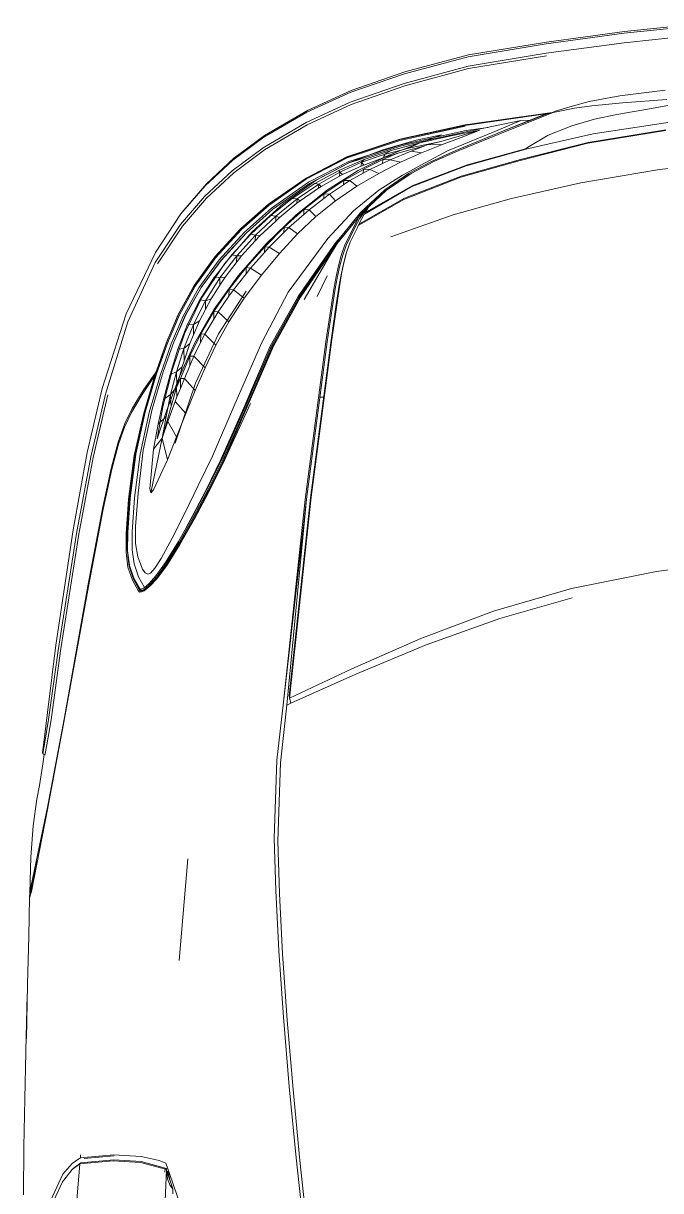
# Model space of a CAD drawing. Header units: millimetres. Extents: x -178823 to 175654, y -172236 to 8261111.
# Drawn here: x 17335 to 17988, y 12820 to 14016 of the extents above; entities that cross this region are included whole.
import ezdxf

# ---------------------------------------------------------------- set-up
doc = ezdxf.new("R2010")
doc.units = ezdxf.units.MM
doc.layers.add('Moveis', color=255, linetype='Continuous', lineweight=13)

msp = doc.modelspace()

# ---------------------------------------------------------------- linework, layer by layer
at = {"layer": 'Moveis', "extrusion": (2.24964e-32, 1.22465e-16, -1)}
for p, q in [((17950.818, 14006.214), (18030.739, 14014.601)), ((17950.935, 14008.041), (18030.835, 14016.442)), ((17870.899, 13995.429), (17950.818, 14006.214)), ((17871.036, 13997.238), (17950.935, 14008.041)), ((18030.596, 14004.939), (17950.677, 13996.559)), ((17790.91, 13982.232), (17870.899, 13995.429)), ((17791.103, 13984.033), (17871.036, 13997.238)), ((17950.677, 13996.559), (17870.765, 13985.786)), ((17725.614, 13964.796), (17790.91, 13982.232)), ((17725.929, 13966.64), (17791.103, 13984.033)), ((17870.765, 13985.786), (17790.748, 13972.559)), ((17871.144, 13983.299), (17791.289, 13970.094)), ((17670.927, 13947.695), (17725.929, 13966.64)), ((17790.748, 13972.559), (17725.235, 13954.9)), ((17791.289, 13970.094), (17725.989, 13952.483)), ((17725.235, 13954.9), (17669.908, 13935.655)), ((17670.483, 13945.808), (17725.614, 13964.796)), ((17625.479, 13925.263), (17670.483, 13945.808)), ((17626.08, 13927.205), (17670.927, 13947.695)), ((17725.989, 13952.483), (17670.872, 13933.298)), ((17946.254, 13942.18), (17914.935, 13936.446)), ((17992.622, 13947.908), (17946.254, 13942.18)), ((17669.908, 13935.655), (17624.724, 13914.789)), ((17670.872, 13933.298), (17625.928, 13912.528)), ((17878.142, 13925.027), (17899.932, 13929.553)), ((17897.429, 13931.542), (17880.51, 13926.287)), ((17914.935, 13936.446), (17897.429, 13931.542)), ((17899.932, 13929.553), (17917.588, 13931.922)), ((17917.588, 13931.922), (17949.014, 13934.921)), ((17949.014, 13934.921), (17994.585, 13938.456)), ((17998.774, 13932.948), (17978.597, 13929.183)), ((17581.471, 13899.658), (17625.479, 13925.263)), ((17582.249, 13901.632), (17626.08, 13927.205)), ((17787.619, 13911.805), (17870.437, 13923.676)), ((17787.625, 13912.414), (17876.944, 13925.187)), ((17868.7, 13923.016), (17827.056, 13906.303)), ((17869.987, 13922.982), (17827.056, 13906.303)), ((17829.235, 13905.577), (17878.142, 13925.027)), ((17844.863, 13916.714), (17855.441, 13917.331)), ((17871.23, 13923.465), (17869.987, 13922.982)), ((17870.437, 13923.676), (17872.973, 13924.161)), ((17872.973, 13924.161), (17871.23, 13923.465)), ((17875.203, 13923.858), (17872.973, 13924.161)), ((17880.51, 13926.287), (17876.944, 13925.187)), ((17920.164, 13918.181), (17897.126, 13911.494)), ((17943.104, 13922.919), (17920.164, 13918.181)), ((17978.597, 13929.183), (17943.104, 13922.919)), ((17624.724, 13914.789), (17580.623, 13888.887)), ((17625.928, 13912.528), (17582.078, 13886.739)), ((17787.625, 13912.414), (17720.713, 13897.805)), ((17720.75, 13897.223), (17787.619, 13911.805)), ((17720.95, 13896.475), (17787.764, 13911.028)), ((17788.709, 13906.58), (17722.277, 13892.069)), ((17762.754, 13895.443), (17802.714, 13906.815)), ((17818.224, 13905.453), (17769.821, 13885.605)), ((17802.714, 13906.815), (17771.65, 13900.639)), ((17827.056, 13906.303), (17778.193, 13885.94)), ((17780.649, 13885.748), (17829.235, 13905.577)), ((17783.678, 13899.337), (17802.714, 13906.815)), ((17810.857, 13909.761), (17788.709, 13906.58)), ((17788.944, 13905.28), (17844.863, 13916.714)), ((17844.863, 13916.714), (17818.224, 13905.453)), ((17897.126, 13911.494), (17872.962, 13901.667)), ((17913.512, 13893.458), (17993.016, 13906.463)), ((17993.305, 13907.168), (17913.872, 13894.258)), ((17919.086, 13903.282), (17997.786, 13915.087)), ((17549.776, 13876.19), (17581.471, 13899.658)), ((17550.753, 13878.18), (17582.249, 13901.632)), ((17666.408, 13879.324), (17720.75, 13897.223)), ((17720.713, 13897.805), (17666.411, 13879.628)), ((17666.766, 13878.48), (17720.95, 13896.475)), ((17703.338, 13886.746), (17737.568, 13896.589)), ((17740.767, 13893.719), (17709.616, 13881.141)), ((17741.187, 13893.922), (17711.925, 13886.122)), ((17722.599, 13890.835), (17788.944, 13905.28)), ((17729.927, 13888.623), (17762.754, 13895.443)), ((17741.187, 13893.922), (17729.927, 13888.623)), ((17737.568, 13896.589), (17763.655, 13902.128)), ((17740.767, 13893.719), (17763.655, 13902.128)), ((17771.65, 13900.639), (17741.187, 13893.922)), ((17762.754, 13895.443), (17749.745, 13892.275)), ((17763.593, 13891.855), (17783.678, 13899.337)), ((17844.176, 13875.979), (17913.512, 13893.458)), ((17913.872, 13894.258), (17844.585, 13876.882)), ((17850.039, 13887.364), (17919.086, 13903.282)), ((17872.962, 13901.667), (17851.744, 13889.116)), ((17580.623, 13888.887), (17548.919, 13865.182)), ((17582.078, 13886.739), (17550.623, 13863.182)), ((17722.277, 13892.069), (17668.427, 13874.647)), ((17669.013, 13873.288), (17722.599, 13890.835)), ((17669.22, 13873.671), (17703.338, 13886.746)), ((17681.518, 13873.965), (17704.803, 13882.032)), ((17711.925, 13886.122), (17684.335, 13876.755)), ((17718.897, 13883.301), (17703.314, 13876.697)), ((17704.803, 13882.032), (17704.424, 13878.827)), ((17704.803, 13882.032), (17704.858, 13882.046)), ((17704.803, 13882.032), (17706.024, 13879.422)), ((17704.858, 13882.046), (17729.927, 13888.623)), ((17704.858, 13882.046), (17711.862, 13886.101)), ((17706.024, 13879.422), (17718.897, 13883.301)), ((17732.588, 13885.252), (17710.88, 13876.495)), ((17746.473, 13890.935), (17718.897, 13883.301)), ((17721.692, 13874.133), (17743.075, 13883.683)), ((17746.473, 13890.935), (17732.588, 13885.252)), ((17732.588, 13885.252), (17743.075, 13883.683)), ((17743.075, 13883.683), (17763.593, 13891.855)), ((17749.745, 13892.275), (17746.473, 13890.935)), ((17769.821, 13885.605), (17746.885, 13873.471)), ((17763.593, 13891.855), (17749.745, 13892.275)), ((17778.193, 13885.94), (17753.897, 13875.234)), ((17755.711, 13874.886), (17780.649, 13885.748)), ((17788.937, 13870.267), (17850.039, 13887.364)), ((17790.071, 13871.359), (17849.737, 13887.933)), ((17851.744, 13889.116), (17849.737, 13887.933)), ((17850.16, 13887.392), (17849.737, 13887.933)), ((17521.437, 13850.034), (17549.776, 13876.19)), ((17522.623, 13852.018), (17550.753, 13878.18)), ((17624.731, 13857.832), (17666.408, 13879.324)), ((17666.411, 13879.628), (17624.759, 13857.877)), ((17625.261, 13856.925), (17666.766, 13878.48)), ((17668.427, 13874.647), (17627.233, 13853.714)), ((17628.247, 13852.274), (17669.013, 13873.288)), ((17635.211, 13855.731), (17669.22, 13873.671)), ((17684.335, 13876.755), (17658.37, 13865.56)), ((17659.454, 13863.953), (17681.518, 13873.965)), ((17661.982, 13861.447), (17681.102, 13869.953)), ((17678.251, 13865.608), (17709.616, 13881.141)), ((17681.518, 13873.965), (17681.102, 13869.953)), ((17681.102, 13869.953), (17683.919, 13871.206)), ((17681.518, 13873.965), (17684.335, 13876.755)), ((17683.919, 13871.206), (17681.518, 13873.965)), ((17703.314, 13876.697), (17683.47, 13866.787)), ((17683.919, 13871.206), (17704.424, 13878.827)), ((17703.145, 13872.776), (17690.263, 13866.582)), ((17699.264, 13862.675), (17721.692, 13874.133)), ((17703.314, 13876.697), (17703.145, 13872.776)), ((17710.88, 13876.495), (17703.145, 13872.776)), ((17703.314, 13876.697), (17710.88, 13876.495)), ((17704.424, 13878.827), (17706.024, 13879.422)), ((17710.88, 13876.495), (17721.692, 13874.133)), ((17746.885, 13873.471), (17723.404, 13860.94)), ((17753.897, 13875.234), (17729.641, 13862.542)), ((17732.382, 13862.67), (17755.711, 13874.886)), ((17732.497, 13848.93), (17788.937, 13870.267)), ((17734.002, 13850.327), (17790.071, 13871.359)), ((17783.388, 13858.878), (17844.176, 13875.979)), ((17844.585, 13876.882), (17783.767, 13859.876)), ((17986.967, 13866.582), (18076.571, 13877.042)), ((17548.919, 13865.182), (17520.687, 13838.946)), ((17550.623, 13863.182), (17522.622, 13837.123)), ((17624.731, 13857.832), (17586.151, 13831.015)), ((17586.289, 13830.907), (17624.731, 13857.832)), ((17624.759, 13857.877), (17624.731, 13857.832)), ((17658.37, 13865.56), (17633.854, 13852.336)), ((17637.729, 13851.53), (17659.454, 13863.953)), ((17640.231, 13849.272), (17659.058, 13859.81)), ((17646.555, 13845.642), (17678.251, 13865.608)), ((17658.37, 13865.56), (17659.454, 13863.953)), ((17659.454, 13863.953), (17659.058, 13859.81)), ((17659.058, 13859.81), (17661.982, 13861.447)), ((17659.454, 13863.953), (17661.982, 13861.447)), ((17683.458, 13866.764), (17663.381, 13855.388)), ((17683.262, 13862.728), (17669.576, 13855.195)), ((17676.624, 13849.409), (17699.264, 13862.675)), ((17683.458, 13866.764), (17683.262, 13862.728)), ((17690.263, 13866.582), (17683.262, 13862.728)), ((17683.458, 13866.764), (17683.47, 13866.787)), ((17690.263, 13866.582), (17683.47, 13866.787)), ((17699.264, 13862.675), (17690.263, 13866.582)), ((17723.404, 13860.94), (17699.169, 13845.306)), ((17729.641, 13862.542), (17705.306, 13845.741)), ((17730.479, 13861.459), (17706.212, 13844.698)), ((17707.246, 13845.369), (17732.382, 13862.67)), ((17725.025, 13835.988), (17783.388, 13858.878)), ((17783.767, 13859.876), (17725.624, 13837.175)), ((17731.087, 13861.778), (17730.479, 13861.459)), ((17906.214, 13853.084), (17986.967, 13866.582)), ((17496.419, 13821.014), (17521.437, 13850.034)), ((17497.827, 13822.975), (17522.623, 13852.018)), ((17586.882, 13830.097), (17625.261, 13856.925)), ((17627.233, 13853.714), (17589.314, 13827.079)), ((17590.779, 13825.78), (17628.247, 13852.274)), ((17601.582, 13831.785), (17635.211, 13855.731)), ((17633.854, 13852.336), (17610.639, 13836.945)), ((17614.653, 13820.245), (17646.555, 13845.642)), ((17615.732, 13836.38), (17637.729, 13851.53)), ((17618.626, 13834.552), (17637.355, 13847.312)), ((17633.854, 13852.336), (17637.729, 13851.53)), ((17637.729, 13851.53), (17637.355, 13847.312)), ((17637.355, 13847.312), (17640.231, 13849.272)), ((17637.729, 13851.53), (17640.231, 13849.272)), ((17663.381, 13855.388), (17643.063, 13841.693)), ((17663.159, 13850.972), (17648.753, 13841.491)), ((17654.86, 13834.597), (17676.624, 13849.409)), ((17663.381, 13855.388), (17663.159, 13850.972)), ((17669.576, 13855.195), (17663.159, 13850.972)), ((17663.381, 13855.388), (17669.576, 13855.195)), ((17669.576, 13855.195), (17676.624, 13849.409)), ((17705.306, 13845.741), (17680.744, 13822.814)), ((17732.497, 13848.93), (17684.587, 13820.876)), ((17734.002, 13850.327), (17689.141, 13824.451)), ((17835.169, 13836.962), (17906.214, 13853.084)), ((17520.687, 13838.946), (17495.915, 13810.077)), ((17522.622, 13837.123), (17498.068, 13808.477)), ((17610.639, 13836.945), (17588.689, 13819.506)), ((17593.922, 13818.786), (17615.732, 13836.38)), ((17615.732, 13836.38), (17610.639, 13836.945)), ((17615.732, 13836.38), (17615.384, 13831.934)), ((17615.384, 13831.934), (17618.626, 13834.552)), ((17618.626, 13834.552), (17615.732, 13836.38)), ((17643.048, 13841.669), (17622.595, 13825.641)), ((17642.801, 13836.902), (17627.807, 13825.342)), ((17634.752, 13818.389), (17654.86, 13834.597)), ((17643.048, 13841.669), (17642.801, 13836.902)), ((17648.753, 13841.491), (17642.801, 13836.902)), ((17643.048, 13841.669), (17643.063, 13841.693)), ((17643.063, 13841.693), (17648.753, 13841.491)), ((17654.86, 13834.597), (17648.753, 13841.491)), ((17699.169, 13845.306), (17673.417, 13824.37)), ((17725.624, 13837.175), (17678.916, 13810.556)), ((17681.182, 13810.936), (17725.025, 13835.988)), ((17706.212, 13844.698), (17681.708, 13821.811)), ((17688.904, 13828.18), (17707.246, 13845.369)), ((17775.625, 13820.295), (17835.169, 13836.962)), ((17496.929, 13821.606), (17497.827, 13822.975)), ((17586.151, 13831.015), (17557.81, 13806.079)), ((17558.114, 13805.917), (17586.289, 13830.907)), ((17558.746, 13805.181), (17586.882, 13830.097)), ((17589.314, 13827.079), (17561.59, 13802.425)), ((17563.406, 13801.494), (17590.779, 13825.78)), ((17569.681, 13802.699), (17601.582, 13831.785)), ((17597.502, 13817.491), (17615.384, 13831.934)), ((17622.595, 13825.641), (17602.262, 13807.453)), ((17622.595, 13825.641), (17622.336, 13820.511)), ((17627.807, 13825.342), (17622.336, 13820.511)), ((17627.807, 13825.342), (17622.595, 13825.641)), ((17627.807, 13825.342), (17634.752, 13818.389)), ((17673.417, 13824.37), (17647.137, 13796.032)), ((17680.744, 13822.814), (17656.073, 13792.27)), ((17684.103, 13822.551), (17679.716, 13816.504)), ((17681.075, 13821.03), (17688.496, 13827.532)), ((17681.708, 13821.811), (17681.075, 13821.03)), ((17685.519, 13824.924), (17684.103, 13822.551)), ((17684.587, 13820.876), (17685.017, 13822.021)), ((17685.017, 13822.021), (17687.761, 13826.369)), ((17685.017, 13822.021), (17689.141, 13824.451)), ((17687.761, 13826.369), (17687.816, 13826.468)), ((17687.816, 13826.468), (17687.835, 13826.486)), ((17688.904, 13828.18), (17687.835, 13826.486)), ((17495.915, 13810.077), (17470.25, 13771.169)), ((17470.372, 13781.635), (17496.419, 13821.014)), ((17588.689, 13819.506), (17567.995, 13800.202)), ((17573.031, 13799.179), (17593.922, 13818.786)), ((17577.332, 13798.465), (17593.603, 13813.813)), ((17583.722, 13790.399), (17614.653, 13820.245)), ((17588.689, 13819.506), (17593.922, 13818.786)), ((17593.922, 13818.786), (17593.603, 13813.813)), ((17593.603, 13813.813), (17597.502, 13817.491)), ((17593.922, 13818.786), (17597.502, 13817.491)), ((17622.336, 13820.511), (17607.048, 13807.01)), ((17615.856, 13800.491), (17634.752, 13818.389)), ((17656.578, 13790.666), (17677.389, 13816.46)), ((17677.389, 13816.46), (17657.021, 13791.356)), ((17678.896, 13817.597), (17672.575, 13805.921)), ((17680.597, 13818.134), (17674.268, 13806.421)), ((17677.389, 13816.46), (17680.284, 13820.046)), ((17678.296, 13809.28), (17681.182, 13810.936)), ((17678.428, 13809.356), (17678.916, 13810.556)), ((17680.284, 13820.046), (17678.896, 13817.597)), ((17684.427, 13820.782), (17678.916, 13810.556)), ((17682.447, 13821.404), (17680.284, 13820.046)), ((17681.075, 13821.03), (17680.284, 13820.046)), ((17682.447, 13821.404), (17680.597, 13818.134)), ((17684.427, 13820.782), (17684.587, 13820.876)), ((17711.574, 13797.719), (17775.625, 13820.295)), ((17498.068, 13808.477), (17472.599, 13769.857)), ((17557.81, 13806.079), (17531.271, 13777.066)), ((17531.673, 13777.001), (17558.114, 13805.917)), ((17532.337, 13776.311), (17558.746, 13805.181)), ((17561.59, 13802.425), (17535.564, 13773.928)), ((17563.406, 13801.494), (17537.726, 13773.592)), ((17537.874, 13773.466), (17563.406, 13801.494)), ((17541.133, 13769.851), (17569.681, 13802.699)), ((17548.643, 13779.214), (17567.995, 13800.202)), ((17553.729, 13777.964), (17573.031, 13799.179)), ((17567.995, 13800.202), (17573.031, 13799.179)), ((17573.031, 13799.179), (17572.744, 13793.435)), ((17572.744, 13793.435), (17577.332, 13798.465)), ((17573.031, 13799.179), (17577.332, 13798.465)), ((17602.262, 13807.453), (17582.394, 13787.475)), ((17601.992, 13801.969), (17586.891, 13786.911)), ((17597.423, 13780.5), (17615.856, 13800.491)), ((17602.262, 13807.453), (17601.992, 13801.969)), ((17607.048, 13807.01), (17601.992, 13801.969)), ((17602.262, 13807.453), (17607.048, 13807.01)), ((17607.048, 13807.01), (17615.856, 13800.491)), ((17672.575, 13805.921), (17664.261, 13788.416)), ((17674.268, 13806.421), (17665.827, 13788.777)), ((17669.954, 13792.018), (17677.326, 13807.284)), ((17677.326, 13807.284), (17678.296, 13809.28)), ((17555.228, 13757.6), (17583.722, 13790.399)), ((17558.618, 13777.946), (17572.744, 13793.435)), ((17582.394, 13787.475), (17563.462, 13766.123)), ((17582.394, 13787.475), (17582.121, 13781.569)), ((17586.891, 13786.911), (17582.121, 13781.569)), ((17582.394, 13787.475), (17586.891, 13786.911)), ((17597.423, 13780.5), (17586.891, 13786.911)), ((17647.137, 13796.032), (17606.417, 13740.952)), ((17616.49, 13736.434), (17654.909, 13791.355)), ((17656.073, 13792.27), (17617.917, 13736.745)), ((17619.18, 13735.855), (17656.578, 13790.666)), ((17657.021, 13791.356), (17642.262, 13769.946)), ((17651.2, 13781.753), (17655.109, 13788.235)), ((17654.909, 13791.355), (17660.35, 13797.564)), ((17664.261, 13788.416), (17660.8, 13778.597)), ((17665.827, 13788.777), (17662.276, 13778.779)), ((17666.216, 13781.613), (17669.954, 13792.018)), ((17440.556, 13718.53), (17470.372, 13781.635)), ((17531.271, 13777.066), (17510.032, 13747.624)), ((17510.509, 13747.738), (17531.673, 13777.001)), ((17511.213, 13747.079), (17532.337, 13776.311)), ((17535.564, 13773.928), (17514.775, 13745.199)), ((17531.087, 13756.714), (17548.643, 13779.214)), ((17536.446, 13755.435), (17553.729, 13777.964)), ((17541.832, 13756.391), (17558.618, 13777.946)), ((17553.729, 13777.964), (17548.643, 13779.214)), ((17553.729, 13777.964), (17553.489, 13771.359)), ((17558.618, 13777.946), (17553.729, 13777.964)), ((17582.121, 13781.569), (17567.789, 13765.519)), ((17579.007, 13758.251), (17597.423, 13780.5)), ((17622.735, 13733.282), (17651.2, 13781.753)), ((17660.8, 13778.597), (17658.012, 13767.865)), ((17662.276, 13778.779), (17659.483, 13767.846)), ((17663.04, 13769.828), (17665.851, 13780.536)), ((17663.4, 13770.856), (17666.216, 13781.613)), ((17666.216, 13781.613), (17665.851, 13780.536)), ((17470.25, 13771.169), (17442.186, 13710.378)), ((17537.726, 13773.592), (17517.228, 13745.66)), ((17517.228, 13745.66), (17537.874, 13773.466)), ((17517.558, 13734.622), (17541.133, 13769.851)), ((17563.462, 13766.123), (17545.992, 13743.866)), ((17563.462, 13766.123), (17563.195, 13759.71)), ((17567.789, 13765.519), (17563.195, 13759.71)), ((17567.789, 13765.519), (17563.462, 13766.123)), ((17567.789, 13765.519), (17579.007, 13758.251)), ((17642.262, 13769.946), (17618.852, 13735.988)), ((17642.915, 13770.641), (17642.262, 13769.946)), ((17658.012, 13767.865), (17655.571, 13756.857)), ((17659.483, 13767.846), (17656.993, 13756.756)), ((17660.74, 13758.688), (17663.04, 13769.828)), ((17661.192, 13759.622), (17663.4, 13770.856)), ((17515.877, 13732.875), (17531.058, 13756.668)), ((17531.058, 13756.668), (17516.081, 13732.838)), ((17521.552, 13731.862), (17536.446, 13755.435)), ((17530.625, 13723.341), (17555.228, 13757.6)), ((17531.058, 13756.668), (17531.087, 13756.714)), ((17531.087, 13756.714), (17536.446, 13755.435)), ((17536.287, 13747.885), (17541.832, 13756.391)), ((17536.446, 13755.435), (17536.287, 13747.885)), ((17536.446, 13755.435), (17541.832, 13756.391)), ((17563.195, 13759.71), (17550.22, 13743.301)), ((17561.37, 13734.544), (17579.007, 13758.251)), ((17646.238, 13757.629), (17636.288, 13736.501)), ((17655.571, 13756.857), (17653.408, 13746.049)), ((17656.993, 13756.756), (17654.825, 13746.188)), ((17658.682, 13747.951), (17660.74, 13758.688)), ((17659.234, 13748.774), (17661.192, 13759.622)), ((17510.032, 13747.624), (17493.615, 13717.908)), ((17494.163, 13718.279), (17510.509, 13747.738)), ((17494.925, 13717.644), (17511.213, 13747.079)), ((17514.775, 13745.199), (17498.708, 13716.316)), ((17517.228, 13745.66), (17501.29, 13717.584)), ((17501.437, 13717.459), (17517.228, 13745.66)), ((17527.35, 13734.178), (17536.287, 13747.885)), ((17545.992, 13743.866), (17530.369, 13721.132)), ((17563.479, 13741.871), (17534.96, 13697.978)), ((17545.992, 13743.866), (17545.74, 13736.841)), ((17550.22, 13743.301), (17545.74, 13736.841)), ((17545.992, 13743.866), (17550.22, 13743.301)), ((17550.22, 13743.301), (17561.37, 13734.544)), ((17606.417, 13740.952), (17579.251, 13689.242)), ((17653.408, 13746.049), (17649.993, 13723.698)), ((17651.148, 13692.216), (17659.234, 13748.774)), ((17654.825, 13746.188), (17651.399, 13723.992)), ((17655.378, 13725.655), (17658.682, 13747.951)), ((17500.018, 13698.192), (17517.558, 13734.622)), ((17503.396, 13707.916), (17515.877, 13732.875)), ((17516.025, 13732.749), (17503.396, 13707.916)), ((17509.303, 13707.568), (17521.552, 13731.862)), ((17515.874, 13732.637), (17515.877, 13732.875)), ((17515.904, 13732.693), (17515.877, 13732.875)), ((17515.877, 13732.875), (17521.552, 13731.862)), ((17516.081, 13732.838), (17516.025, 13732.749)), ((17521.518, 13723.133), (17527.35, 13734.178)), ((17521.552, 13731.862), (17521.518, 13723.133)), ((17521.552, 13731.862), (17527.35, 13734.178)), ((17545.74, 13736.841), (17534.529, 13720.674)), ((17545.579, 13710.414), (17561.37, 13734.544)), ((17588.056, 13685.376), (17616.49, 13736.434)), ((17617.917, 13736.745), (17589.466, 13685.623)), ((17618.852, 13735.988), (17590.441, 13684.99)), ((17591.235, 13685.398), (17619.18, 13735.855)), ((17415.963, 13642.131), (17440.556, 13718.53)), ((17493.615, 13717.908), (17481.23, 13688.604)), ((17481.828, 13689.34), (17494.163, 13718.279)), ((17482.641, 13688.726), (17494.925, 13717.644)), ((17498.708, 13716.316), (17486.519, 13687.849)), ((17501.29, 13717.584), (17489.139, 13689.715)), ((17489.139, 13689.715), (17501.437, 13717.459)), ((17510.886, 13688.834), (17530.625, 13723.341)), ((17515.379, 13711.508), (17521.518, 13723.133)), ((17530.369, 13721.132), (17516.839, 13698.237)), ((17530.369, 13721.132), (17530.141, 13713.336)), ((17534.529, 13720.674), (17530.141, 13713.336)), ((17530.369, 13721.132), (17534.529, 13720.674)), ((17534.529, 13720.674), (17545.579, 13710.414)), ((17649.993, 13723.698), (17645.046, 13689.82)), ((17651.399, 13723.992), (17646.416, 13690.092)), ((17650.428, 13691.561), (17655.378, 13725.655)), ((17442.186, 13710.378), (17419.185, 13636.425)), ((17503.396, 13707.916), (17493.359, 13682.275)), ((17499.506, 13683.091), (17509.303, 13707.568)), ((17509.303, 13707.568), (17503.396, 13707.916)), ((17515.379, 13711.508), (17509.303, 13707.568)), ((17509.303, 13707.568), (17509.429, 13697.083)), ((17509.429, 13697.083), (17515.379, 13711.508)), ((17530.141, 13713.336), (17520.934, 13697.942)), ((17532.374, 13686.68), (17545.579, 13710.414)), ((17500.018, 13698.192), (17487.401, 13660.985)), ((17516.839, 13698.237), (17505.649, 13675.283)), ((17505.774, 13688.221), (17509.429, 13697.083)), ((17534.96, 13697.978), (17511.557, 13647.476)), ((17516.839, 13698.237), (17516.652, 13689.288)), ((17520.934, 13697.942), (17516.652, 13689.288)), ((17520.934, 13697.942), (17516.839, 13698.237)), ((17520.934, 13697.942), (17532.374, 13686.68)), ((17646.416, 13690.092), (17625.304, 13528.623)), ((17629.363, 13530.14), (17650.428, 13691.561)), ((17630.135, 13530.785), (17651.148, 13692.216)), ((17470.695, 13657.629), (17481.828, 13689.34)), ((17481.23, 13688.604), (17470.963, 13659.263)), ((17471.526, 13657), (17482.641, 13688.726)), ((17486.519, 13687.849), (17475.467, 13656.473)), ((17478.35, 13659.103), (17489.139, 13689.715)), ((17493.359, 13682.275), (17485.317, 13656.441)), ((17491.853, 13659.024), (17499.506, 13683.091)), ((17493.359, 13682.275), (17499.506, 13683.091)), ((17495.148, 13654.316), (17510.886, 13688.834)), ((17499.506, 13683.091), (17505.774, 13688.221)), ((17499.506, 13683.091), (17499.77, 13670.596)), ((17499.77, 13670.596), (17505.774, 13688.221)), ((17516.652, 13689.288), (17509.665, 13675.169)), ((17521.195, 13663.274), (17532.374, 13686.68)), ((17579.251, 13689.242), (17551.877, 13625.916)), ((17560.806, 13622.424), (17588.056, 13685.376)), ((17589.466, 13685.623), (17562.091, 13622.629)), ((17590.441, 13684.99), (17563.109, 13622.057)), ((17564.521, 13623.269), (17591.235, 13685.398)), ((17645.046, 13689.82), (17623.951, 13528.209)), ((17505.649, 13675.283), (17496.107, 13652.305)), ((17497.672, 13664.437), (17499.77, 13670.596)), ((17505.649, 13675.283), (17505.504, 13665.324)), ((17509.665, 13675.169), (17505.504, 13665.324)), ((17505.649, 13675.283), (17509.665, 13675.169)), ((17521.195, 13663.274), (17509.665, 13675.169)), ((17457.653, 13639.895), (17470.963, 13659.263)), ((17458.498, 13616.931), (17469.802, 13655.472)), ((17459.119, 13618.361), (17470.131, 13655.717)), ((17459.939, 13617.687), (17471.526, 13657)), ((17475.467, 13656.473), (17463.961, 13617.47)), ((17469.802, 13655.472), (17465.643, 13649.283)), ((17467.047, 13620.973), (17478.35, 13659.103)), ((17470.131, 13655.717), (17469.802, 13655.472)), ((17470.159, 13655.901), (17469.933, 13655.569)), ((17470.131, 13655.717), (17470.159, 13655.901)), ((17470.205, 13655.967), (17470.159, 13655.901)), ((17470.205, 13655.967), (17470.695, 13657.629)), ((17471.205, 13659.083), (17470.963, 13659.263)), ((17478.057, 13623.236), (17487.401, 13660.985)), ((17485.317, 13656.441), (17478.81, 13630.807)), ((17495.148, 13654.316), (17482.079, 13619.794)), ((17485.317, 13656.441), (17491.853, 13659.024)), ((17485.989, 13635.804), (17491.853, 13659.024)), ((17497.672, 13664.437), (17491.853, 13659.024)), ((17491.853, 13659.024), (17492.246, 13643.774)), ((17492.246, 13643.774), (17497.672, 13664.437)), ((17505.504, 13665.324), (17500.029, 13652.371)), ((17511.155, 13639.911), (17521.195, 13663.274)), ((17400.548, 13576.349), (17415.963, 13642.131)), ((17456.694, 13635.978), (17465.643, 13649.283)), ((17465.643, 13649.283), (17458.324, 13638.558)), ((17492.057, 13643.055), (17477.322, 13591.032)), ((17492.057, 13643.055), (17485.989, 13635.804)), ((17511.557, 13647.476), (17490.715, 13586.175)), ((17496.107, 13652.305), (17492.057, 13643.055)), ((17492.057, 13643.055), (17492.246, 13643.774)), ((17492.398, 13633.47), (17492.057, 13643.055)), ((17495.951, 13642.269), (17492.398, 13633.47)), ((17500.029, 13652.371), (17495.951, 13642.269)), ((17496.107, 13652.305), (17495.951, 13642.269)), ((17500.029, 13652.371), (17496.107, 13652.305)), ((17511.155, 13639.911), (17500.029, 13652.371)), ((17419.185, 13636.425), (17404.111, 13571.957)), ((17421.765, 13635.695), (17406.729, 13571.385)), ((17445.886, 13617.619), (17456.694, 13635.978)), ((17457.653, 13639.895), (17446.68, 13621.614)), ((17458.324, 13638.558), (17457.452, 13637.105)), ((17478.81, 13630.807), (17473.333, 13605.37)), ((17478.81, 13630.807), (17485.989, 13635.804)), ((17481.349, 13613.251), (17485.989, 13635.804)), ((17485.989, 13635.804), (17486.435, 13623.205)), ((17492.398, 13633.47), (17490.503, 13628.777)), ((17501.5, 13616.364), (17511.155, 13639.911)), ((17642.81, 13633.185), (17638.976, 13633.185)), ((17446.68, 13621.614), (17439.144, 13606.19)), ((17447.545, 13620.605), (17447.074, 13619.637)), ((17452.607, 13629.035), (17447.545, 13620.605)), ((17449.475, 13575.256), (17459.119, 13618.361)), ((17457.947, 13578.974), (17467.047, 13620.973)), ((17478.057, 13623.236), (17472.119, 13590.55)), ((17482.079, 13619.794), (17472.119, 13590.55)), ((17490.503, 13628.777), (17482.934, 13608.33)), ((17490.503, 13628.777), (17501.5, 13616.364)), ((17551.877, 13625.916), (17528.714, 13572.763)), ((17537.404, 13569.148), (17560.806, 13622.424)), ((17562.091, 13622.629), (17538.421, 13569.302)), ((17567.854, 13626.798), (17539.409, 13564.992)), ((17563.109, 13622.057), (17539.462, 13568.708)), ((17564.521, 13623.269), (17540.356, 13568.32)), ((17439.144, 13606.19), (17432.231, 13586.953)), ((17438.627, 13602.512), (17445.886, 13617.619)), ((17458.498, 13616.931), (17448.701, 13573.446)), ((17450.22, 13574.652), (17459.939, 13617.687)), ((17463.961, 13617.47), (17454.597, 13574.773)), ((17481.349, 13613.251), (17473.333, 13605.37)), ((17477.322, 13591.032), (17481.349, 13613.251)), ((17482.934, 13608.33), (17477.322, 13591.032)), ((17492.014, 13592.654), (17482.934, 13608.33)), ((17492.014, 13592.654), (17501.5, 13616.364)), ((17432.493, 13585.195), (17438.627, 13602.512)), ((17473.333, 13605.37), (17468.372, 13580.033)), ((17432.231, 13586.953), (17425.032, 13559.955)), ((17425.601, 13559.316), (17432.493, 13585.195)), ((17465.665, 13535.085), (17477.322, 13591.032)), ((17468.372, 13580.033), (17477.322, 13591.032)), ((17482.612, 13568.863), (17477.322, 13591.032)), ((17482.612, 13568.863), (17492.014, 13592.654)), ((17385.931, 13497.311), (17400.548, 13576.349)), ((17404.111, 13571.957), (17389.423, 13493.319)), ((17406.729, 13571.385), (17392.051, 13492.842)), ((17448.701, 13573.446), (17442.878, 13528.518)), ((17443.715, 13530.19), (17449.475, 13575.256)), ((17444.375, 13529.588), (17450.201, 13574.565)), ((17454.597, 13574.773), (17449.009, 13529.974)), ((17450.201, 13574.565), (17450.22, 13574.652)), ((17452.574, 13534.887), (17457.947, 13578.974)), ((17468.372, 13580.033), (17464.681, 13539.209)), ((17528.714, 13572.763), (17514.284, 13542.59)), ((17425.032, 13559.955), (17416.41, 13520.306)), ((17416.663, 13518.237), (17425.601, 13559.316)), ((17468.477, 13538.385), (17482.612, 13568.863)), ((17522.546, 13538.876), (17537.404, 13569.148)), ((17538.421, 13569.302), (17523.197, 13539.034)), ((17539.462, 13568.708), (17524.27, 13538.412)), ((17524.655, 13535.577), (17539.409, 13564.992)), ((17525.134, 13537.998), (17540.356, 13568.32)), ((17450.016, 13500.56), (17452.574, 13534.887)), ((17464.681, 13539.209), (17465.665, 13535.085)), ((17468.477, 13538.385), (17465.665, 13535.085)), ((17514.284, 13542.59), (17500.444, 13514.453)), ((17508.103, 13510.788), (17522.546, 13538.876)), ((17523.197, 13539.034), (17508.363, 13510.969)), ((17524.27, 13538.412), (17509.47, 13510.328)), ((17510.294, 13508.389), (17524.655, 13535.577)), ((17510.305, 13509.903), (17525.134, 13537.998)), ((17442.878, 13528.518), (17440.449, 13492.95)), ((17441.323, 13495.088), (17443.715, 13530.19)), ((17441.978, 13494.312), (17444.362, 13529.492)), ((17444.362, 13529.492), (17444.375, 13529.588)), ((17449.009, 13529.974), (17446.577, 13495.059)), ((17601.474, 13320.521), (17625.304, 13528.623)), ((17623.951, 13528.209), (17601.474, 13320.521)), ((17625.304, 13528.623), (17605.062, 13317.546)), ((17607.376, 13327.133), (17629.363, 13530.14)), ((17608.17, 13327.863), (17630.135, 13530.785)), ((17416.41, 13520.306), (17401.5, 13441.545)), ((17401.655, 13439.229), (17416.663, 13518.237)), ((17500.444, 13514.453), (17487.398, 13488.587)), ((17508.363, 13510.969), (17493.927, 13485.091)), ((17502.032, 13499.62), (17508.103, 13510.788)), ((17450.072, 13483.055), (17450.016, 13500.56)), ((17509.47, 13510.328), (17495.071, 13484.413)), ((17495.543, 13482.283), (17510.294, 13508.389)), ((17495.863, 13483.957), (17510.305, 13509.903)), ((17368.385, 13379.133), (17385.931, 13497.311)), ((17389.423, 13493.319), (17370.614, 13373.612)), ((17392.051, 13492.842), (17373.23, 13373.191)), ((17440.449, 13492.95), (17440.309, 13474.031)), ((17441.247, 13476.46), (17441.323, 13495.088)), ((17441.848, 13475.609), (17441.978, 13494.312)), ((17446.577, 13495.059), (17446.582, 13476.754)), ((17487.398, 13488.587), (17476.156, 13467.874)), ((17443.312, 13461.752), (17441.247, 13476.46)), ((17443.816, 13460.852), (17441.848, 13475.609)), ((17446.582, 13476.754), (17448.651, 13462.282)), ((17452.505, 13469.546), (17450.072, 13483.055)), ((17493.927, 13485.091), (17480.707, 13463.814)), ((17495.071, 13484.413), (17481.87, 13463.083)), ((17481.942, 13460.729), (17495.543, 13482.283)), ((17482.569, 13462.563), (17495.863, 13483.957)), ((17440.309, 13474.031), (17442.246, 13459.003)), ((17442.135, 13470.138), (17443.424, 13460.089)), ((17457.156, 13456.916), (17452.505, 13469.546)), ((17476.156, 13467.874), (17469.782, 13457.982)), ((17480.707, 13463.814), (17470.829, 13449.956)), ((17481.87, 13463.083), (17471.972, 13449.141)), ((17472.505, 13448.504), (17482.569, 13462.563)), ((17472.868, 13450.029), (17481.87, 13463.083)), ((18076.227, 13466.428), (17983.729, 13454.543)), ((17442.246, 13459.003), (17446.854, 13445.459)), ((17447.917, 13448.329), (17443.312, 13461.752)), ((17443.424, 13460.089), (17447.984, 13446.521)), ((17443.82, 13460.82), (17443.816, 13460.852)), ((17448.255, 13447.722), (17443.82, 13460.82)), ((17448.651, 13462.282), (17453.109, 13448.936)), ((17459.726, 13453.231), (17457.156, 13456.916)), ((17462.463, 13451.818), (17459.726, 13453.231)), ((17465.367, 13452.675), (17462.463, 13451.818)), ((17469.782, 13457.982), (17465.367, 13452.675)), ((17471.955, 13447.149), (17481.942, 13460.729)), ((17983.729, 13454.543), (17896.82, 13437.019)), ((17376.65, 13300.166), (17401.655, 13439.229)), ((17401.5, 13441.545), (17376.687, 13303.169)), ((17446.854, 13445.459), (17452.775, 13434.901)), ((17447.917, 13448.329), (17448.391, 13447.322)), ((17453.735, 13437.872), (17447.917, 13448.329)), ((17447.984, 13446.521), (17453.858, 13435.939)), ((17454.234, 13436.801), (17448.391, 13447.322)), ((17453.109, 13448.936), (17459.221, 13438.087)), ((17464.102, 13442.297), (17458.521, 13437.483)), ((17458.773, 13434.559), (17464.993, 13439.705)), ((17465.147, 13441.354), (17459.403, 13436.382)), ((17459.478, 13435.465), (17465.467, 13440.58)), ((17462.323, 13438.198), (17467.047, 13442.712)), ((17470.829, 13449.956), (17464.102, 13442.297)), ((17464.993, 13439.705), (17471.955, 13447.149)), ((17471.972, 13449.141), (17465.147, 13441.354)), ((17465.467, 13440.58), (17472.505, 13448.504)), ((17467.047, 13442.712), (17472.868, 13450.029)), ((17471.178, 13447.905), (17471.04, 13446.854)), ((17452.775, 13434.901), (17454.169, 13433.298)), ((17454.862, 13436.459), (17453.735, 13437.872)), ((17453.858, 13435.939), (17455.195, 13434.269)), ((17454.169, 13433.298), (17456.235, 13433.609)), ((17455.463, 13435.261), (17454.234, 13436.801)), ((17454.234, 13436.801), (17454.526, 13436.677)), ((17454.771, 13436.573), (17454.997, 13436.477)), ((17456.513, 13436.674), (17454.862, 13436.459)), ((17455.195, 13434.269), (17457.16, 13434.543)), ((17457.265, 13435.513), (17455.463, 13435.261)), ((17456.235, 13433.609), (17458.773, 13434.559)), ((17458.521, 13437.483), (17456.513, 13436.674)), ((17457.16, 13434.543), (17459.478, 13435.465)), ((17458.593, 13436.053), (17457.265, 13435.513)), ((17458.464, 13435.062), (17458.593, 13436.053)), ((17459.403, 13436.382), (17458.593, 13436.053)), ((17459.403, 13436.382), (17462.323, 13438.198)), ((17896.82, 13437.019), (17816.75, 13413.688)), ((17897.458, 13427.413), (17823.189, 13406.372)), ((17816.75, 13413.688), (17742.285, 13385.745)), ((17823.189, 13406.372), (17747.944, 13379.23)), ((17359.772, 13309.852), (17368.385, 13379.133)), ((17742.285, 13385.745), (17671.551, 13354.717)), ((17747.944, 13379.23), (17675.764, 13349.157)), ((17370.614, 13373.612), (17360.82, 13302.815)), ((17373.23, 13373.191), (17363.393, 13302.361)), ((17671.551, 13354.717), (17607.811, 13324.562)), ((17675.764, 13349.157), (17609.161, 13319.379)), ((17601.474, 13320.521), (17594.783, 13261.079)), ((17605.062, 13317.546), (17609.161, 13319.379)), ((17608.17, 13327.863), (17607.376, 13327.133)), ((17607.861, 13325.025), (17607.376, 13327.133)), ((17607.811, 13324.562), (17608.17, 13327.863)), ((17609.161, 13319.379), (17607.811, 13324.562)), ((17356.507, 13282.082), (17359.772, 13309.852)), ((17605.062, 13317.546), (17598.466, 13258.366)), ((17360.82, 13302.815), (17356.677, 13277.609)), ((17363.393, 13302.361), (17359.187, 13276.957)), ((17359.84, 13210.43), (17376.65, 13300.166)), ((17376.687, 13303.169), (17360.025, 13214.594)), ((17354.744, 13268.876), (17356.507, 13282.082)), ((17356.677, 13277.609), (17354.834, 13267.855)), ((17359.187, 13276.957), (17357.151, 13266.247)), ((17354.834, 13267.855), (17354.744, 13268.876)), ((17356.368, 13266.79), (17354.802, 13254.917)), ((17357.151, 13266.247), (17354.834, 13267.855)), ((17594.783, 13261.079), (17592.221, 13181.052)), ((17351.676, 13235.126), (17354.802, 13254.917)), ((17598.466, 13258.366), (17595.983, 13178.072)), ((17348.774, 13220.991), (17351.676, 13235.126)), ((17360.025, 13214.594), (17342.676, 13130.81)), ((17348.774, 13220.991), (17345.064, 13193.803)), ((17343.207, 13126.493), (17359.84, 13210.43)), ((17345.064, 13193.803), (17342.797, 13161.64)), ((17592.221, 13181.052), (17593.641, 13127.496)), ((17595.983, 13178.072), (17597.418, 13124.29)), ((17342.797, 13161.64), (17341.497, 13125.186)), ((17349.349, 13157.487), (17343.17, 13127.457)), ((17503.47, 13159.963), (17494.687, 13055.767)), ((17342.676, 13130.81), (17341.497, 13125.186)), ((17343.17, 13127.457), (17342.456, 13123.987)), ((17343.117, 13126.172), (17343.17, 13127.457)), ((17593.641, 13127.496), (17596.808, 13065.669)), ((17340.529, 13080.755), (17341.369, 13119.966)), ((17341.369, 13119.966), (17343.207, 13126.493)), ((17341.497, 13125.186), (17341.457, 13120.277)), ((17342.456, 13123.987), (17342.454, 13123.82)), ((17597.418, 13124.29), (17600.607, 13062.385)), ((17340.529, 13080.755), (17339.271, 13031.188)), ((17596.808, 13065.669), (17601.539, 12997.759)), ((17600.607, 13062.385), (17605.34, 12994.669)), ((17339.059, 13020.787), (17337.692, 12963.223)), ((17338.133, 12975.346), (17339.271, 13031.188)), ((17601.539, 12997.759), (17607.549, 12926.486)), ((17605.34, 12994.669), (17611.381, 12923.481)), ((17336.513, 12913.746), (17337.638, 12961.763)), ((17337.638, 12961.763), (17337.692, 12963.223)), ((17607.549, 12926.486), (17614.684, 12853.297)), ((17335.632, 12864.724), (17336.513, 12913.746)), ((17611.381, 12923.481), (17618.492, 12850.592)), ((17335.027, 12815.447), (17335.632, 12864.724)), ((17391.944, 12852.524), (17384.971, 12847.542)), ((17393.437, 12853.452), (17391.944, 12852.524)), ((17393.437, 12853.452), (17393.651, 12856.585)), ((17396.959, 12853.676), (17393.437, 12853.452)), ((17427.703, 12856.428), (17396.959, 12853.676)), ((17428.238, 12855.432), (17397.474, 12852.69)), ((17455.635, 12854.725), (17427.703, 12856.428)), ((17474.07, 12850.722), (17455.635, 12854.725)), ((17614.684, 12853.297), (17622.632, 12777.852)), ((17375.566, 12836.535), (17384.971, 12847.542)), ((17376.407, 12830.543), (17385.091, 12841.484)), ((17392.943, 12847.177), (17385.091, 12841.484)), ((17385.091, 12841.484), (17386.024, 12842.484)), ((17386.024, 12842.484), (17392.422, 12847.102)), ((17386.957, 12773.785), (17392.943, 12847.177)), ((17392.422, 12847.102), (17393.865, 12848.247)), ((17392.943, 12847.177), (17396.515, 12847.582)), ((17393.865, 12848.247), (17397.177, 12848.661)), ((17396.515, 12847.582), (17427.15, 12850.389)), ((17397.177, 12848.661), (17427.864, 12851.436)), ((17427.15, 12850.389), (17454.954, 12848.758)), ((17427.864, 12851.436), (17455.739, 12849.75)), ((17454.954, 12848.758), (17478.154, 12842.44)), ((17455.739, 12849.75), (17481.768, 12842.631)), ((17481.701, 12841.117), (17471.572, 12615.381)), ((17481.193, 12847.951), (17474.07, 12850.722)), ((17478.154, 12842.44), (17480.32, 12841.859)), ((17480.32, 12841.859), (17480.136, 12838.825)), ((17481.768, 12842.631), (17480.32, 12841.859)), ((17481.193, 12847.951), (17485.132, 12836.453)), ((17481.768, 12842.631), (17481.701, 12841.117)), ((17481.701, 12841.117), (17482.785, 12831.731)), ((17482.229, 12839.582), (17481.701, 12841.117)), ((17618.492, 12850.592), (17626.413, 12775.475)), ((17375.566, 12836.535), (17363.061, 12809.895)), ((17363.971, 12804.569), (17375.134, 12828.938)), ((17376.177, 12830.257), (17375.134, 12828.938)), ((17376.177, 12830.257), (17376.407, 12830.543)), ((17482.229, 12839.582), (17482.958, 12839.405)), ((17482.229, 12839.582), (17488.365, 12821.745)), ((17482.785, 12831.731), (17485.586, 12825.22)), ((17484.978, 12831.593), (17482.958, 12839.405)), ((17485.132, 12836.453), (17483.585, 12836.981)), ((17500.075, 12792.953), (17485.132, 12836.453)), ((17485.586, 12825.22), (17488.365, 12821.745)), ((17488.136, 12816.592), (17488.365, 12821.745))]:
    msp.add_line(p, q, dxfattribs=at)

doc.saveas('drawing.dxf')
